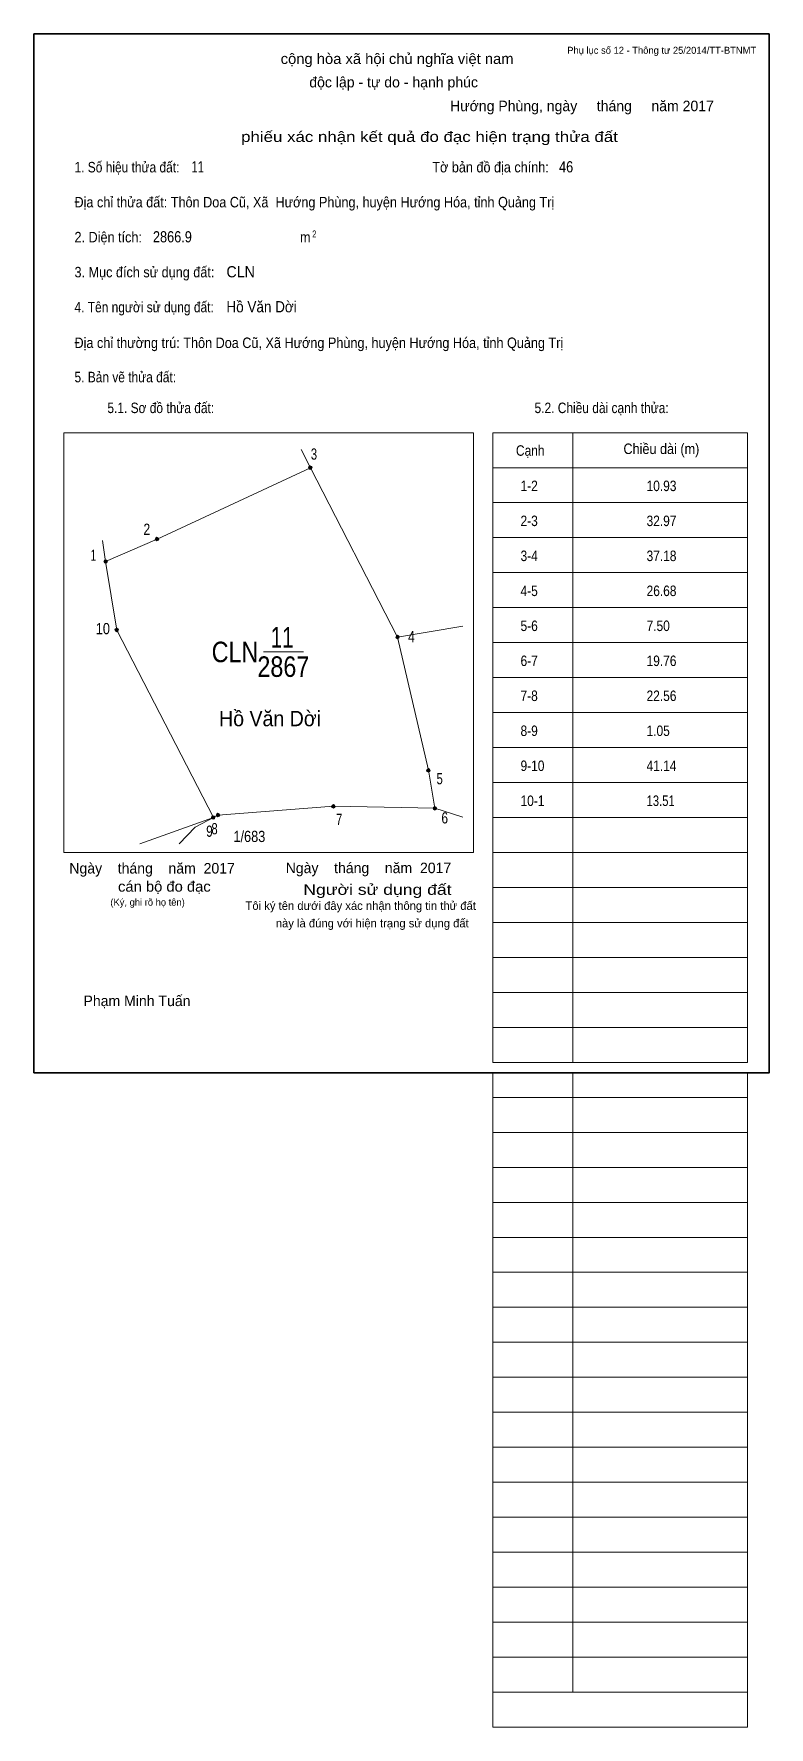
# Model space of a CAD drawing. Header units: centimetres. Extents: x 0 to 21, y -18.7 to 29.7.
import ezdxf
from ezdxf.enums import TextEntityAlignment as Align

# ---------------------------------------------------------------- set-up
doc = ezdxf.new("R2010")
doc.units = ezdxf.units.CM
doc.header["$LTSCALE"] = 0.12
for name, color, linetype in [('2', 7, 'Continuous'), ('3', 7, 'Continuous'), ('30', 7, 'Continuous'), ('34', 7, 'Continuous'), ('4', 7, 'Continuous'), ('5', 7, 'Continuous')]:
    doc.layers.add(name, color=color, linetype=linetype)
for name, color, linetype, lineweight in [('32', 7, 'Continuous', 13), ('6', 7, 'Continuous', 13), ('63', 7, 'Continuous', 13), ('7', 7, 'Continuous', 13)]:
    doc.layers.add(name, color=color, linetype=linetype, lineweight=lineweight)

msp = doc.modelspace()

# ---------------------------------------------------------------- hatches: boundary and pattern name
at = {"layer": '32'}
for points in [[(7.9443, 17.3007, 1), (7.8443, 17.3007, 1)], [(3.5648, 15.2612, 1), (3.4648, 15.2612, 1)], [(2.0996, 14.6165, 1), (1.9996, 14.6165, 1)], [(2.4161, 12.6619, 1), (2.3161, 12.6619, 1)], [(10.4381, 12.4582, 1), (10.3381, 12.4582, 1)], [(11.3172, 8.6487, 1), (11.2172, 8.6487, 1)], [(5.1722, 7.3007, 1), (5.0722, 7.3007, 1)], [(5.3084, 7.3711, 1), (5.2084, 7.3711, 1)], [(8.6051, 7.6187, 1), (8.5051, 7.6187, 1)], [(11.5004, 7.5645, 1), (11.4004, 7.5645, 1)]]:
    msp.add_hatch(color=256, dxfattribs=at).paths.add_polyline_path(points)

# ---------------------------------------------------------------- linework, layer by layer
for centre in [(7.8943, 17.3007), (3.5148, 15.2612), (2.0496, 14.6165), (2.3661, 12.6619), (10.3881, 12.4582), (11.2672, 8.6487), (5.1222, 7.3007), (5.2584, 7.3711), (8.5551, 7.6187), (11.4504, 7.5645)]:
    msp.add_circle(centre, 0.05, dxfattribs=at)
at = {"layer": '6'}
for p, q in [((1.96, 15.22), (2.05, 14.62)), ((12.25, 12.77), (10.39, 12.46)), ((5.13, 7.3), (3.03, 6.55)), ((5.13, 7.3), (5.26, 7.37)), ((8.56, 7.62), (5.26, 7.37)), ((8.56, 7.62), (11.45, 7.57)), ((12.25, 7.31), (11.45, 7.57))]:
    msp.add_line(p, q, dxfattribs=at)
for points in [[(7.63, 17.82), (7.9, 17.3), (10.39, 12.46)], [(2.05, 14.62), (3.52, 15.26), (7.9, 17.3)], [(2.05, 14.62), (2.37, 12.66), (5.13, 7.3)], [(10.39, 12.46), (11.27, 8.65), (11.45, 7.57)], [(5.13, 7.3), (4.61, 7.02), (4.15, 6.55)]]:
    msp.add_lwpolyline(points, dxfattribs=at)
at = {"layer": '63'}
for p, q in [((0.86, 18.3), (12.56, 18.3)), ((0.86, 6.3), (0.86, 18.3)), ((12.56, 6.3), (12.56, 18.3)), ((13.11, 18.3), (20.38, 18.3)), ((13.11, 0.3), (13.11, 18.3)), ((15.39, 0.3), (15.39, 18.3)), ((20.38, 0.3), (20.38, 18.3)), ((13.11, 17.3), (20.38, 17.3)), ((13.11, 16.3), (20.38, 16.3)), ((13.11, 15.3), (20.38, 15.3)), ((13.11, 14.3), (20.38, 14.3)), ((13.11, 13.3), (20.38, 13.3)), ((13.11, 12.3), (20.38, 12.3)), ((13.11, 11.3), (20.38, 11.3)), ((13.11, 10.3), (20.38, 10.3)), ((13.11, 9.3), (20.38, 9.3)), ((13.11, 8.3), (20.38, 8.3)), ((13.11, 7.3), (20.38, 7.3)), ((0.86, 6.3), (12.56, 6.3)), ((13.11, 6.3), (20.38, 6.3)), ((13.11, 5.3), (20.38, 5.3)), ((13.11, 4.3), (20.38, 4.3)), ((13.11, 3.3), (20.38, 3.3)), ((13.11, 2.3), (20.38, 2.3)), ((13.11, 1.3), (20.38, 1.3)), ((13.11, 0.3), (20.38, 0.3)), ((13.11, -18.7), (13.11, 0)), ((15.39, -17.7), (15.39, 0)), ((20.38, -18.7), (20.38, 0)), ((13.11, -0.7), (20.38, -0.7)), ((13.11, -0.7), (20.38, -0.7)), ((13.11, -1.7), (20.38, -1.7)), ((13.11, -2.7), (20.38, -2.7)), ((13.11, -3.7), (20.38, -3.7)), ((13.11, -4.7), (20.38, -4.7)), ((13.11, -5.7), (20.38, -5.7)), ((13.11, -6.7), (20.38, -6.7)), ((13.11, -7.7), (20.38, -7.7)), ((13.11, -8.7), (20.38, -8.7)), ((13.11, -9.7), (20.38, -9.7)), ((13.11, -10.7), (20.38, -10.7)), ((13.11, -11.7), (20.38, -11.7)), ((13.11, -12.7), (20.38, -12.7)), ((13.11, -13.7), (20.38, -13.7)), ((13.11, -14.7), (20.38, -14.7)), ((13.11, -15.7), (20.38, -15.7)), ((13.11, -16.7), (20.38, -16.7)), ((13.11, -17.7), (20.38, -17.7)), ((13.11, -18.7), (20.38, -18.7))]:
    msp.add_line(p, q, dxfattribs=at)
at = {"layer": '63', "lineweight": 35}
msp.add_lwpolyline([(0, 0), (0, 29.7), (21, 29.7), (21, 0)], close=True, dxfattribs=at)
at = {"layer": '7'}
msp.add_line((6.56, 12.04), (7.7, 12.04), dxfattribs=at)

# ---------------------------------------------------------------- texts
at = {"layer": '2', "width": 0.95}
msp.add_text('Hồ Văn Dời', height=0.4396, dxfattribs=at).set_placement((6.745, 9.91), align=Align.CENTER)
at = {"layer": '3', "width": 0.85}
msp.add_text('CLN', height=0.5861, dxfattribs=at).set_placement((6.41, 11.74), align=Align.RIGHT)
at = {"layer": '30'}
for s, height, width, p in [('1-2', 0.3, 0.85, (13.9, 16.63)), ('10.93', 0.3, 0.85, (17.5, 16.63)), ('2-3', 0.3, 0.85, (13.9, 15.63)), ('32.97', 0.3, 0.85, (17.5, 15.63)), ('3-4', 0.3, 0.85, (13.9, 14.63)), ('37.18', 0.3, 0.85, (17.5, 14.63)), ('4-5', 0.3, 0.85, (13.9, 13.63)), ('26.68', 0.3, 0.85, (17.5, 13.63)), ('5-6', 0.3, 0.85, (13.9, 12.63)), ('7.50', 0.3, 0.85, (17.5, 12.63)), ('6-7', 0.3, 0.85, (13.9, 11.63)), ('19.76', 0.3, 0.85, (17.5, 11.63)), ('7-8', 0.3, 0.85, (13.9, 10.63)), ('22.56', 0.3, 0.85, (17.5, 10.63)), ('8-9', 0.3, 0.85, (13.9, 9.63)), ('1.05', 0.3, 0.85, (17.5, 9.63)), ('9-10', 0.3, 0.85, (13.9, 8.63)), ('41.14', 0.3, 0.85, (17.5, 8.63)), ('10-1', 0.3, 0.85, (13.9, 7.63)), ('13.51', 0.3, 0.8, (17.5, 7.63)), ('1/683', 0.32, 0.85, (5.7, 6.6))]:
    msp.add_text(s, height=height, dxfattribs=dict(at, width=width)).set_placement(p)
at = {"layer": '32'}
for s, width, p in [('3', 0.75, (8, 17.53)), ('2', 0.8, (3.225, 15.38)), ('1', 0.65, (1.7, 14.64)), ('10', 0.85, (1.97, 12.54)), ('4', 0.8, (10.785, 12.31)), ('5', 0.75, (11.59, 8.25)), ('7', 0.75, (8.72, 7.09)), ('6', 0.8, (11.735, 7.13)), ('9', 0.8, (5.015, 6.75)), ('8', 0.75, (5.16, 6.82))]:
    msp.add_text(s, height=0.32, dxfattribs=dict(at, width=width)).set_placement(p, align=Align.CENTER)
at = {"layer": '34'}
for s, width, p in [('11', 0.75, (4.5, 25.74)), ('46', 0.85, (15, 25.74)), ('2866.9', 0.85, (3.4, 23.74)), ('CLN', 0.95, (5.5, 22.74)), ('Hồ Văn Dời', 0.9, (5.5, 21.74))]:
    msp.add_text(s, height=0.32, dxfattribs=dict(at, width=width)).set_placement(p)
at = {"layer": '4', "width": 0.75}
msp.add_text('11', height=0.5861, dxfattribs=at).set_placement((7.09, 12.16), align=Align.CENTER)
at = {"layer": '5', "width": 0.85}
msp.add_text('2867', height=0.5861, dxfattribs=at).set_placement((7.125, 11.32), align=Align.CENTER)
at = {"layer": '63', "width": 1.05}
msp.add_text('cộng hòa xã hội chủ nghĩa việt nam', height=0.3, dxfattribs=at).set_placement((10.375, 28.84), align=Align.CENTER)
at = {"layer": '63'}
for s, height, p in [('Phụ lục số 12 - Thông tư 25/2014/TT-BTNMT', 0.2, (20.63, 29.13)), ('Ngày    tháng    năm  2017', 0.3, (5.74, 5.7)), ('Ngày    tháng    năm  2017', 0.3, (11.92, 5.71)), ('(Ký, ghi rõ họ tên)', 0.2, (4.31, 4.78))]:
    msp.add_text(s, height=height, dxfattribs=at).set_placement(p, align=Align.RIGHT)
for s, height, p in [('độc lập - tự do - hạnh phúc', 0.3, (10.275, 28.17)), ('Hướng Phùng, ngày     tháng     năm 2017', 0.3, (15.655, 27.49)), ('Tôi ký tên dưới đây xác nhận thông tin thử đất', 0.24, (9.335, 4.66)), ('này là đúng với hiện trạng sử dụng đất', 0.24, (9.665, 4.16)), ('Phạm Minh Tuấn', 0.3, (2.945, 1.91))]:
    msp.add_text(s, height=height, dxfattribs=at).set_placement(p, align=Align.CENTER)
for s, width, p in [('phiếu xác nhận kết quả đo đạc hiện trạng thửa đất', 1.2, (16.68, 26.61)), ('cán bộ đo đạc', 1.05, (5.05, 5.18)), ('Người sử dụng đất', 1.25, (11.93, 5.09))]:
    msp.add_text(s, height=0.3, dxfattribs=dict(at, width=width)).set_placement(p, align=Align.RIGHT)
for s, height, width, p in [('1. Số hiệu thửa đất:', 0.3, 0.85, (1.16, 25.74)), ('Tờ bản đồ địa chính:', 0.3, 0.9, (11.38, 25.74)), ('Địa chỉ thửa đất: Thôn Doa Cũ, Xã  Hướng Phùng, huyện Hướng Hóa, tỉnh Quảng Trị', 0.3, 0.9, (1.16, 24.74)), ('2. Diện tích:', 0.3, 0.9, (1.16, 23.74)), ('m', 0.3, 0.9, (7.6, 23.74)), ('2', 0.2, 0.8, (7.95, 23.88)), ('3. Mục đích sử dụng đất:', 0.3, 0.9, (1.16, 22.74)), ('4. Tên người sử dụng đất:', 0.3, 0.85, (1.16, 21.74)), ('Địa chỉ thường trú: Thôn Doa Cũ, Xã Hướng Phùng, huyện Hướng Hóa, tỉnh Quảng Trị', 0.3, 0.9, (1.16, 20.72)), ('5. Bản vẽ thửa đất:', 0.3, 0.85, (1.16, 19.74)), ('5.1. Sơ đồ thửa đất:', 0.3, 0.85, (2.1, 18.86)), ('5.2. Chiều dài cạnh thửa:', 0.3, 0.85, (14.3, 18.86)), ('Cạnh', 0.3, 0.85, (13.77, 17.64)), ('Chiều dài (m)', 0.3, 0.9, (16.84, 17.69))]:
    msp.add_text(s, height=height, dxfattribs=dict(at, width=width)).set_placement(p)

doc.saveas('drawing.dxf')
